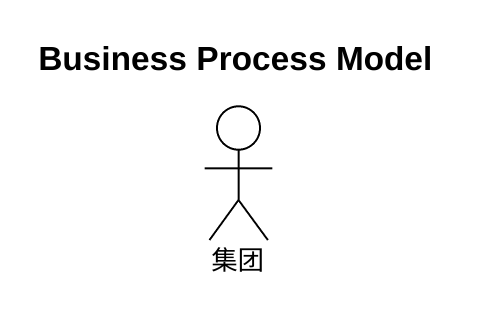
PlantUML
@startuml
title Business Process Model
actor 集团
@enduml
